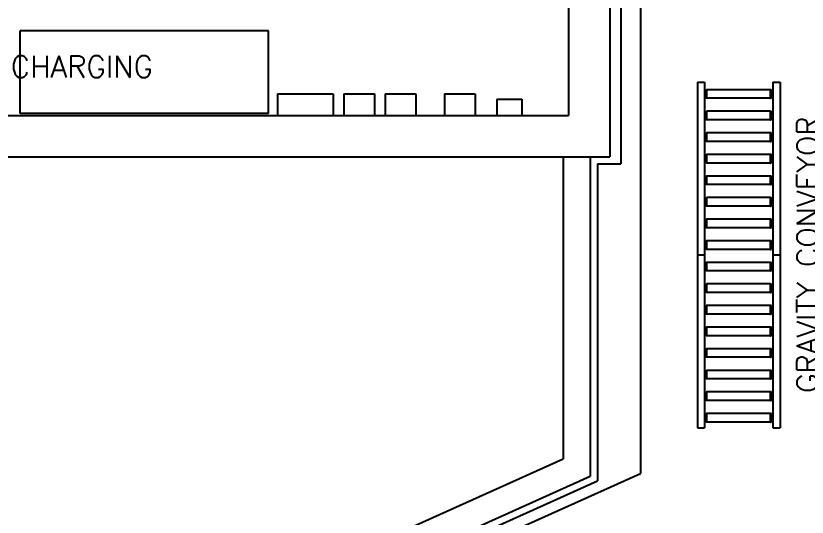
# Model space of a CAD drawing. Header units: inches. Extents: x -578 to 4567, y -980 to 6106.
# Drawn here: x 3127.3 to 3347.3, y 1325.8 to 1465.2 of the extents above; entities that cross this region are included whole.
import ezdxf
from ezdxf.enums import TextEntityAlignment as Align

# ---------------------------------------------------------------- set-up
doc = ezdxf.new("R2010")
doc.units = ezdxf.units.IN
doc.header["$LTSCALE"] = 25.4
doc.header["$MEASUREMENT"] = 0
doc.layers.add('A-COUNTER', color=4, linetype='CONTINUOUS')
doc.layers.add('A-DEMO', color=1, linetype='CONTINUOUS')
doc.styles.add('ROMANS', font='romans')

# ---------------------------------------------------------------- blocks, each defined once
blk = doc.blocks.new('4FT GRAVITY-flat-1')
at = {"layer": 'A-DEMO'}
for p, q in [((1094.64, 693.52), (1094.64, 645.52)), ((1094.64, 693.52), (1096.64, 693.52)), ((1096.64, 693.52), (1096.64, 645.52)), ((1115.64, 693.52), (1115.64, 645.52)), ((1115.64, 693.52), (1117.64, 693.52)), ((1117.64, 693.52), (1117.64, 645.52)), ((1097.05, 689.24), (1097.05, 691.3)), ((1097.07, 691.34), (1097.16, 691.43)), ((1097.3, 691.45), (1097.2, 691.45)), ((1114.99, 691.46), (1097.3, 691.46)), ((1097.3, 689.08), (1097.3, 691.46)), ((1114.99, 689.08), (1114.99, 691.46)), ((1114.99, 691.45), (1115.09, 691.45)), ((1115.22, 691.34), (1115.13, 691.43)), ((1115.24, 689.24), (1115.24, 691.3)), ((1096.64, 690.6), (1096.78, 690.6)), ((1096.64, 690.6), (1096.64, 689.94)), ((1096.78, 689.94), (1096.64, 689.94)), ((1096.78, 689.94), (1096.78, 690.6)), ((1096.78, 690.51), (1096.9, 690.51)), ((1096.78, 690.02), (1096.9, 690.02)), ((1097.05, 690.75), (1096.9, 690.75)), ((1096.9, 690.75), (1096.9, 689.78)), ((1097.05, 689.78), (1096.9, 689.78)), ((1097.07, 689.19), (1097.16, 689.11)), ((1097.3, 689.09), (1097.2, 689.09)), ((1114.99, 689.08), (1097.3, 689.08)), ((1114.99, 689.09), (1115.09, 689.09)), ((1115.22, 689.19), (1115.13, 689.11)), ((1115.24, 690.75), (1115.39, 690.75)), ((1115.24, 689.78), (1115.39, 689.78)), ((1115.39, 690.75), (1115.39, 689.78)), ((1115.51, 690.51), (1115.39, 690.51)), ((1115.51, 690.02), (1115.39, 690.02)), ((1115.64, 690.6), (1115.51, 690.6)), ((1115.51, 689.94), (1115.51, 690.6)), ((1115.51, 689.94), (1115.64, 689.94)), ((1115.64, 690.6), (1115.64, 689.94)), ((1096.64, 684.6), (1096.78, 684.6)), ((1096.64, 684.6), (1096.64, 683.94)), ((1096.78, 683.94), (1096.78, 684.6)), ((1096.78, 684.51), (1096.9, 684.51)), ((1097.05, 684.75), (1096.9, 684.75)), ((1096.9, 684.75), (1096.9, 683.78)), ((1097.05, 683.24), (1097.05, 685.3)), ((1097.07, 685.34), (1097.16, 685.43)), ((1097.3, 685.45), (1097.2, 685.45)), ((1114.99, 685.46), (1097.3, 685.46)), ((1097.3, 683.08), (1097.3, 685.46)), ((1114.99, 683.08), (1114.99, 685.46)), ((1114.99, 685.45), (1115.09, 685.45)), ((1115.22, 685.34), (1115.13, 685.43)), ((1115.24, 683.24), (1115.24, 685.3)), ((1115.24, 684.75), (1115.39, 684.75)), ((1115.39, 684.75), (1115.39, 683.78)), ((1115.51, 684.51), (1115.39, 684.51)), ((1115.64, 684.6), (1115.51, 684.6)), ((1115.51, 683.94), (1115.51, 684.6)), ((1115.64, 684.6), (1115.64, 683.94)), ((1096.78, 683.94), (1096.64, 683.94)), ((1096.78, 684.02), (1096.9, 684.02)), ((1097.05, 683.78), (1096.9, 683.78)), ((1097.07, 683.19), (1097.16, 683.11)), ((1097.3, 683.09), (1097.2, 683.09)), ((1114.99, 683.08), (1097.3, 683.08)), ((1114.99, 683.09), (1115.09, 683.09)), ((1115.22, 683.19), (1115.13, 683.11)), ((1115.24, 683.78), (1115.39, 683.78)), ((1115.51, 684.02), (1115.39, 684.02)), ((1115.51, 683.94), (1115.64, 683.94)), ((1096.64, 678.6), (1096.78, 678.6)), ((1096.64, 678.6), (1096.64, 677.94)), ((1096.78, 677.94), (1096.64, 677.94)), ((1096.78, 677.94), (1096.78, 678.6)), ((1096.78, 678.51), (1096.9, 678.51)), ((1096.78, 678.02), (1096.9, 678.02)), ((1096.9, 678.75), (1096.9, 677.78)), ((1097.05, 678.75), (1096.9, 678.75)), ((1097.05, 677.24), (1097.05, 679.3)), ((1097.07, 679.34), (1097.16, 679.43)), ((1097.3, 679.45), (1097.2, 679.45)), ((1114.99, 679.46), (1097.3, 679.46)), ((1097.3, 677.08), (1097.3, 679.46)), ((1114.99, 677.08), (1114.99, 679.46)), ((1114.99, 679.45), (1115.09, 679.45)), ((1115.22, 679.34), (1115.13, 679.43)), ((1115.24, 677.24), (1115.24, 679.3)), ((1115.24, 678.75), (1115.39, 678.75)), ((1115.39, 678.75), (1115.39, 677.78)), ((1115.51, 678.51), (1115.39, 678.51)), ((1115.51, 678.02), (1115.39, 678.02)), ((1115.64, 678.6), (1115.51, 678.6)), ((1115.51, 677.94), (1115.51, 678.6)), ((1115.51, 677.94), (1115.64, 677.94)), ((1115.64, 678.6), (1115.64, 677.94)), ((1097.05, 677.78), (1096.9, 677.78)), ((1097.07, 677.19), (1097.16, 677.11)), ((1097.3, 677.09), (1097.2, 677.09)), ((1114.99, 677.08), (1097.3, 677.08)), ((1114.99, 677.09), (1115.09, 677.09)), ((1115.22, 677.19), (1115.13, 677.11)), ((1115.24, 677.78), (1115.39, 677.78)), ((1096.64, 672.6), (1096.78, 672.6)), ((1096.64, 672.6), (1096.64, 671.94)), ((1096.78, 671.94), (1096.64, 671.94)), ((1096.78, 671.94), (1096.78, 672.6)), ((1096.78, 672.51), (1096.9, 672.51)), ((1096.78, 672.02), (1096.9, 672.02)), ((1096.9, 672.75), (1096.9, 671.78)), ((1097.05, 672.75), (1096.9, 672.75)), ((1097.05, 671.78), (1096.9, 671.78)), ((1097.05, 671.24), (1097.05, 673.3)), ((1097.07, 673.34), (1097.16, 673.43)), ((1097.3, 673.45), (1097.2, 673.45)), ((1114.99, 673.46), (1097.3, 673.46)), ((1097.3, 671.08), (1097.3, 673.46)), ((1114.99, 671.08), (1114.99, 673.46)), ((1114.99, 673.45), (1115.09, 673.45)), ((1115.22, 673.34), (1115.13, 673.43)), ((1115.24, 671.24), (1115.24, 673.3)), ((1115.24, 672.75), (1115.39, 672.75)), ((1115.24, 671.78), (1115.39, 671.78)), ((1115.39, 672.75), (1115.39, 671.78)), ((1115.51, 672.51), (1115.39, 672.51)), ((1115.51, 672.02), (1115.39, 672.02)), ((1115.64, 672.6), (1115.51, 672.6)), ((1115.51, 671.94), (1115.51, 672.6)), ((1115.51, 671.94), (1115.64, 671.94)), ((1115.64, 672.6), (1115.64, 671.94)), ((1097.07, 671.19), (1097.16, 671.11)), ((1097.3, 671.09), (1097.2, 671.09)), ((1114.99, 671.08), (1097.3, 671.08)), ((1114.99, 671.09), (1115.09, 671.09)), ((1115.22, 671.19), (1115.13, 671.11)), ((1097.05, 665.24), (1097.05, 667.3)), ((1097.07, 667.34), (1097.16, 667.43)), ((1097.3, 667.45), (1097.2, 667.45)), ((1114.99, 667.46), (1097.3, 667.46)), ((1097.3, 665.08), (1097.3, 667.46)), ((1114.99, 665.08), (1114.99, 667.46)), ((1114.99, 667.45), (1115.09, 667.45)), ((1115.22, 667.34), (1115.13, 667.43)), ((1115.24, 665.24), (1115.24, 667.3)), ((1096.64, 666.6), (1096.78, 666.6)), ((1096.64, 666.6), (1096.64, 665.94)), ((1096.78, 665.94), (1096.64, 665.94)), ((1096.78, 665.94), (1096.78, 666.6)), ((1096.78, 666.51), (1096.9, 666.51)), ((1096.78, 666.02), (1096.9, 666.02)), ((1097.05, 666.75), (1096.9, 666.75)), ((1096.9, 666.75), (1096.9, 665.78)), ((1097.05, 665.78), (1096.9, 665.78)), ((1097.07, 665.19), (1097.16, 665.11)), ((1097.3, 665.09), (1097.2, 665.09)), ((1114.99, 665.08), (1097.3, 665.08)), ((1114.99, 665.09), (1115.09, 665.09)), ((1115.22, 665.19), (1115.13, 665.11)), ((1115.24, 666.75), (1115.39, 666.75)), ((1115.24, 665.78), (1115.39, 665.78)), ((1115.39, 666.75), (1115.39, 665.78)), ((1115.51, 666.51), (1115.39, 666.51)), ((1115.51, 666.02), (1115.39, 666.02)), ((1115.64, 666.6), (1115.51, 666.6)), ((1115.51, 665.94), (1115.51, 666.6)), ((1115.51, 665.94), (1115.64, 665.94)), ((1115.64, 666.6), (1115.64, 665.94)), ((1096.64, 660.6), (1096.78, 660.6)), ((1096.64, 660.6), (1096.64, 659.94)), ((1096.78, 659.94), (1096.78, 660.6)), ((1096.78, 660.51), (1096.9, 660.51)), ((1097.05, 660.75), (1096.9, 660.75)), ((1096.9, 660.75), (1096.9, 659.78)), ((1097.05, 659.24), (1097.05, 661.3)), ((1097.07, 661.34), (1097.16, 661.43)), ((1097.3, 661.45), (1097.2, 661.45)), ((1114.99, 661.46), (1097.3, 661.46)), ((1097.3, 659.08), (1097.3, 661.46)), ((1114.99, 659.08), (1114.99, 661.46)), ((1114.99, 661.45), (1115.09, 661.45)), ((1115.22, 661.34), (1115.13, 661.43)), ((1115.24, 659.24), (1115.24, 661.3)), ((1115.24, 660.75), (1115.39, 660.75)), ((1115.39, 660.75), (1115.39, 659.78)), ((1115.51, 660.51), (1115.39, 660.51)), ((1115.64, 660.6), (1115.51, 660.6)), ((1115.51, 659.94), (1115.51, 660.6)), ((1115.64, 660.6), (1115.64, 659.94)), ((1096.78, 659.94), (1096.64, 659.94)), ((1096.78, 660.02), (1096.9, 660.02)), ((1097.05, 659.78), (1096.9, 659.78)), ((1097.07, 659.19), (1097.16, 659.11)), ((1097.3, 659.09), (1097.2, 659.09)), ((1114.99, 659.08), (1097.3, 659.08)), ((1114.99, 659.09), (1115.09, 659.09)), ((1115.22, 659.19), (1115.13, 659.11)), ((1115.24, 659.78), (1115.39, 659.78)), ((1115.51, 660.02), (1115.39, 660.02)), ((1115.51, 659.94), (1115.64, 659.94)), ((1096.64, 654.6), (1096.78, 654.6)), ((1096.64, 654.6), (1096.64, 653.94)), ((1096.78, 653.94), (1096.64, 653.94)), ((1096.78, 653.94), (1096.78, 654.6)), ((1096.78, 654.51), (1096.9, 654.51)), ((1096.78, 654.02), (1096.9, 654.02)), ((1097.05, 654.75), (1096.9, 654.75)), ((1096.9, 654.75), (1096.9, 653.78)), ((1097.05, 653.78), (1096.9, 653.78)), ((1097.05, 653.24), (1097.05, 655.3)), ((1097.07, 655.34), (1097.16, 655.43)), ((1097.3, 655.45), (1097.2, 655.45)), ((1114.99, 655.46), (1097.3, 655.46)), ((1097.3, 653.08), (1097.3, 655.46)), ((1114.99, 653.08), (1114.99, 655.46)), ((1114.99, 655.45), (1115.09, 655.45)), ((1115.22, 655.34), (1115.13, 655.43)), ((1115.24, 653.24), (1115.24, 655.3)), ((1115.24, 654.75), (1115.39, 654.75)), ((1115.24, 653.78), (1115.39, 653.78)), ((1115.39, 654.75), (1115.39, 653.78)), ((1115.51, 654.51), (1115.39, 654.51)), ((1115.51, 654.02), (1115.39, 654.02)), ((1115.64, 654.6), (1115.51, 654.6)), ((1115.51, 653.94), (1115.51, 654.6)), ((1115.51, 653.94), (1115.64, 653.94)), ((1115.64, 654.6), (1115.64, 653.94)), ((1097.07, 653.19), (1097.16, 653.11)), ((1097.3, 653.09), (1097.2, 653.09)), ((1114.99, 653.08), (1097.3, 653.08)), ((1114.99, 653.09), (1115.09, 653.09)), ((1115.22, 653.19), (1115.13, 653.11)), ((1097.05, 647.24), (1097.05, 649.3)), ((1097.07, 649.34), (1097.16, 649.43)), ((1097.3, 649.45), (1097.2, 649.45)), ((1114.99, 649.46), (1097.3, 649.46)), ((1097.3, 647.08), (1097.3, 649.46)), ((1114.99, 647.08), (1114.99, 649.46)), ((1114.99, 649.45), (1115.09, 649.45)), ((1115.22, 649.34), (1115.13, 649.43)), ((1115.24, 647.24), (1115.24, 649.3)), ((1096.64, 648.6), (1096.78, 648.6)), ((1096.64, 648.6), (1096.64, 647.94)), ((1096.78, 647.94), (1096.64, 647.94)), ((1096.78, 647.94), (1096.78, 648.6)), ((1096.78, 648.51), (1096.9, 648.51)), ((1096.78, 648.02), (1096.9, 648.02)), ((1097.05, 648.75), (1096.9, 648.75)), ((1096.9, 648.75), (1096.9, 647.78)), ((1097.05, 647.78), (1096.9, 647.78)), ((1097.07, 647.19), (1097.16, 647.11)), ((1097.3, 647.09), (1097.2, 647.09)), ((1114.99, 647.08), (1097.3, 647.08)), ((1114.99, 647.09), (1115.09, 647.09)), ((1115.22, 647.19), (1115.13, 647.11)), ((1115.24, 648.75), (1115.39, 648.75)), ((1115.24, 647.78), (1115.39, 647.78)), ((1115.39, 648.75), (1115.39, 647.78)), ((1115.51, 648.51), (1115.39, 648.51)), ((1115.51, 648.02), (1115.39, 648.02)), ((1115.64, 648.6), (1115.51, 648.6)), ((1115.51, 647.94), (1115.51, 648.6)), ((1115.51, 647.94), (1115.64, 647.94)), ((1115.64, 648.6), (1115.64, 647.94)), ((1094.64, 645.52), (1096.64, 645.52)), ((1115.64, 645.52), (1117.64, 645.52))]:
    blk.add_line(p, q, dxfattribs=at)
for centre, start, end in [((1097.11, 691.3), 135, 180), ((1097.2, 691.39), 90, 135), ((1115.09, 691.39), 45, 90), ((1115.17, 691.3), 0, 45), ((1097.11, 689.24), 180, 225), ((1097.2, 689.15), 225, 270), ((1115.09, 689.15), 270, 315), ((1115.17, 689.24), 315, 0), ((1097.11, 685.3), 135, 180), ((1097.2, 685.39), 90, 135), ((1115.09, 685.39), 45, 90), ((1115.17, 685.3), 0, 45), ((1097.11, 683.24), 180, 225), ((1097.2, 683.15), 225, 270), ((1115.09, 683.15), 270, 315), ((1115.17, 683.24), 315, 0), ((1097.11, 679.3), 135, 180), ((1097.2, 679.39), 90, 135), ((1115.09, 679.39), 45, 90), ((1115.17, 679.3), 0, 45), ((1097.11, 677.24), 180, 225), ((1097.2, 677.15), 225, 270), ((1115.09, 677.15), 270, 315), ((1115.17, 677.24), 315, 0), ((1097.11, 673.3), 135, 180), ((1097.2, 673.39), 90, 135), ((1115.09, 673.39), 45, 90), ((1115.17, 673.3), 0, 45), ((1097.11, 671.24), 180, 225), ((1097.2, 671.15), 225, 270), ((1115.09, 671.15), 270, 315), ((1115.17, 671.24), 315, 0), ((1097.11, 667.3), 135, 180), ((1097.2, 667.39), 90, 135), ((1115.09, 667.39), 45, 90), ((1115.17, 667.3), 0, 45), ((1097.11, 665.24), 180, 225), ((1097.2, 665.15), 225, 270), ((1115.09, 665.15), 270, 315), ((1115.17, 665.24), 315, 0), ((1097.11, 661.3), 135, 180), ((1097.2, 661.39), 90, 135), ((1115.09, 661.39), 45, 90), ((1115.17, 661.3), 0, 45), ((1097.11, 659.24), 180, 225), ((1097.2, 659.15), 225, 270), ((1115.09, 659.15), 270, 315), ((1115.17, 659.24), 315, 0), ((1097.11, 655.3), 135, 180), ((1097.2, 655.39), 90, 135), ((1115.09, 655.39), 45, 90), ((1115.17, 655.3), 0, 45), ((1097.11, 653.24), 180, 225), ((1097.2, 653.15), 225, 270), ((1115.09, 653.15), 270, 315), ((1115.17, 653.24), 315, 0), ((1097.11, 649.3), 135, 180), ((1097.2, 649.39), 90, 135), ((1115.09, 649.39), 45, 90), ((1115.17, 649.3), 0, 45), ((1097.11, 647.24), 180, 225), ((1097.2, 647.15), 225, 270), ((1115.09, 647.15), 270, 315), ((1115.17, 647.24), 315, 0)]:
    blk.add_arc(centre, 0.0625, start, end, dxfattribs=at)
blk = doc.blocks.new('4FT GRAVITY-flat-2')
at = {"layer": 'A-DEMO'}
for p, q in [((1094.64, 693.52), (1094.64, 645.52)), ((1094.64, 693.52), (1096.64, 693.52)), ((1096.64, 693.52), (1096.64, 645.52)), ((1115.64, 693.52), (1115.64, 645.52)), ((1115.64, 693.52), (1117.64, 693.52)), ((1117.64, 693.52), (1117.64, 645.52)), ((1097.05, 689.24), (1097.05, 691.3)), ((1097.07, 691.34), (1097.16, 691.43)), ((1097.3, 691.45), (1097.2, 691.45)), ((1114.99, 691.46), (1097.3, 691.46)), ((1097.3, 689.08), (1097.3, 691.46)), ((1114.99, 689.08), (1114.99, 691.46)), ((1114.99, 691.45), (1115.09, 691.45)), ((1115.22, 691.34), (1115.13, 691.43)), ((1115.24, 689.24), (1115.24, 691.3)), ((1096.64, 690.6), (1096.78, 690.6)), ((1096.64, 690.6), (1096.64, 689.94)), ((1096.78, 689.94), (1096.64, 689.94)), ((1096.78, 689.94), (1096.78, 690.6)), ((1096.78, 690.51), (1096.9, 690.51)), ((1096.78, 690.02), (1096.9, 690.02)), ((1097.05, 690.75), (1096.9, 690.75)), ((1096.9, 690.75), (1096.9, 689.78)), ((1097.05, 689.78), (1096.9, 689.78)), ((1097.07, 689.19), (1097.16, 689.11)), ((1097.3, 689.09), (1097.2, 689.09)), ((1114.99, 689.08), (1097.3, 689.08)), ((1114.99, 689.09), (1115.09, 689.09)), ((1115.22, 689.19), (1115.13, 689.11)), ((1115.24, 690.75), (1115.39, 690.75)), ((1115.24, 689.78), (1115.39, 689.78)), ((1115.39, 690.75), (1115.39, 689.78)), ((1115.51, 690.51), (1115.39, 690.51)), ((1115.51, 690.02), (1115.39, 690.02)), ((1115.64, 690.6), (1115.51, 690.6)), ((1115.51, 689.94), (1115.51, 690.6)), ((1115.51, 689.94), (1115.64, 689.94)), ((1115.64, 690.6), (1115.64, 689.94)), ((1096.64, 684.6), (1096.78, 684.6)), ((1096.64, 684.6), (1096.64, 683.94)), ((1096.78, 683.94), (1096.78, 684.6)), ((1096.78, 684.51), (1096.9, 684.51)), ((1097.05, 684.75), (1096.9, 684.75)), ((1096.9, 684.75), (1096.9, 683.78)), ((1097.05, 683.24), (1097.05, 685.3)), ((1097.07, 685.34), (1097.16, 685.43)), ((1097.3, 685.45), (1097.2, 685.45)), ((1114.99, 685.46), (1097.3, 685.46)), ((1097.3, 683.08), (1097.3, 685.46)), ((1114.99, 683.08), (1114.99, 685.46)), ((1114.99, 685.45), (1115.09, 685.45)), ((1115.22, 685.34), (1115.13, 685.43)), ((1115.24, 683.24), (1115.24, 685.3)), ((1115.24, 684.75), (1115.39, 684.75)), ((1115.39, 684.75), (1115.39, 683.78)), ((1115.51, 684.51), (1115.39, 684.51)), ((1115.64, 684.6), (1115.51, 684.6)), ((1115.51, 683.94), (1115.51, 684.6)), ((1115.64, 684.6), (1115.64, 683.94)), ((1096.78, 683.94), (1096.64, 683.94)), ((1096.78, 684.02), (1096.9, 684.02)), ((1097.05, 683.78), (1096.9, 683.78)), ((1097.07, 683.19), (1097.16, 683.11)), ((1097.3, 683.09), (1097.2, 683.09)), ((1114.99, 683.08), (1097.3, 683.08)), ((1114.99, 683.09), (1115.09, 683.09)), ((1115.22, 683.19), (1115.13, 683.11)), ((1115.24, 683.78), (1115.39, 683.78)), ((1115.51, 684.02), (1115.39, 684.02)), ((1115.51, 683.94), (1115.64, 683.94)), ((1096.64, 678.6), (1096.78, 678.6)), ((1096.64, 678.6), (1096.64, 677.94)), ((1096.78, 677.94), (1096.64, 677.94)), ((1096.78, 677.94), (1096.78, 678.6)), ((1096.78, 678.51), (1096.9, 678.51)), ((1096.78, 678.02), (1096.9, 678.02)), ((1096.9, 678.75), (1096.9, 677.78)), ((1097.05, 678.75), (1096.9, 678.75)), ((1097.05, 677.24), (1097.05, 679.3)), ((1097.07, 679.34), (1097.16, 679.43)), ((1097.3, 679.45), (1097.2, 679.45)), ((1114.99, 679.46), (1097.3, 679.46)), ((1097.3, 677.08), (1097.3, 679.46)), ((1114.99, 677.08), (1114.99, 679.46)), ((1114.99, 679.45), (1115.09, 679.45)), ((1115.22, 679.34), (1115.13, 679.43)), ((1115.24, 677.24), (1115.24, 679.3)), ((1115.24, 678.75), (1115.39, 678.75)), ((1115.39, 678.75), (1115.39, 677.78)), ((1115.51, 678.51), (1115.39, 678.51)), ((1115.51, 678.02), (1115.39, 678.02)), ((1115.64, 678.6), (1115.51, 678.6)), ((1115.51, 677.94), (1115.51, 678.6)), ((1115.51, 677.94), (1115.64, 677.94)), ((1115.64, 678.6), (1115.64, 677.94)), ((1097.05, 677.78), (1096.9, 677.78)), ((1097.07, 677.19), (1097.16, 677.11)), ((1097.3, 677.09), (1097.2, 677.09)), ((1114.99, 677.08), (1097.3, 677.08)), ((1114.99, 677.09), (1115.09, 677.09)), ((1115.22, 677.19), (1115.13, 677.11)), ((1115.24, 677.78), (1115.39, 677.78)), ((1096.64, 672.6), (1096.78, 672.6)), ((1096.64, 672.6), (1096.64, 671.94)), ((1096.78, 671.94), (1096.64, 671.94)), ((1096.78, 671.94), (1096.78, 672.6)), ((1096.78, 672.51), (1096.9, 672.51)), ((1096.78, 672.02), (1096.9, 672.02)), ((1096.9, 672.75), (1096.9, 671.78)), ((1097.05, 672.75), (1096.9, 672.75)), ((1097.05, 671.78), (1096.9, 671.78)), ((1097.05, 671.24), (1097.05, 673.3)), ((1097.07, 673.34), (1097.16, 673.43)), ((1097.3, 673.45), (1097.2, 673.45)), ((1114.99, 673.46), (1097.3, 673.46)), ((1097.3, 671.08), (1097.3, 673.46)), ((1114.99, 671.08), (1114.99, 673.46)), ((1114.99, 673.45), (1115.09, 673.45)), ((1115.22, 673.34), (1115.13, 673.43)), ((1115.24, 671.24), (1115.24, 673.3)), ((1115.24, 672.75), (1115.39, 672.75)), ((1115.24, 671.78), (1115.39, 671.78)), ((1115.39, 672.75), (1115.39, 671.78)), ((1115.51, 672.51), (1115.39, 672.51)), ((1115.51, 672.02), (1115.39, 672.02)), ((1115.64, 672.6), (1115.51, 672.6)), ((1115.51, 671.94), (1115.51, 672.6)), ((1115.51, 671.94), (1115.64, 671.94)), ((1115.64, 672.6), (1115.64, 671.94)), ((1097.07, 671.19), (1097.16, 671.11)), ((1097.3, 671.09), (1097.2, 671.09)), ((1114.99, 671.08), (1097.3, 671.08)), ((1114.99, 671.09), (1115.09, 671.09)), ((1115.22, 671.19), (1115.13, 671.11)), ((1097.05, 665.24), (1097.05, 667.3)), ((1097.07, 667.34), (1097.16, 667.43)), ((1097.3, 667.45), (1097.2, 667.45)), ((1114.99, 667.46), (1097.3, 667.46)), ((1097.3, 665.08), (1097.3, 667.46)), ((1114.99, 665.08), (1114.99, 667.46)), ((1114.99, 667.45), (1115.09, 667.45)), ((1115.22, 667.34), (1115.13, 667.43)), ((1115.24, 665.24), (1115.24, 667.3)), ((1096.64, 666.6), (1096.78, 666.6)), ((1096.64, 666.6), (1096.64, 665.94)), ((1096.78, 665.94), (1096.64, 665.94)), ((1096.78, 665.94), (1096.78, 666.6)), ((1096.78, 666.51), (1096.9, 666.51)), ((1096.78, 666.02), (1096.9, 666.02)), ((1097.05, 666.75), (1096.9, 666.75)), ((1096.9, 666.75), (1096.9, 665.78)), ((1097.05, 665.78), (1096.9, 665.78)), ((1097.07, 665.19), (1097.16, 665.11)), ((1097.3, 665.09), (1097.2, 665.09)), ((1114.99, 665.08), (1097.3, 665.08)), ((1114.99, 665.09), (1115.09, 665.09)), ((1115.22, 665.19), (1115.13, 665.11)), ((1115.24, 666.75), (1115.39, 666.75)), ((1115.24, 665.78), (1115.39, 665.78)), ((1115.39, 666.75), (1115.39, 665.78)), ((1115.51, 666.51), (1115.39, 666.51)), ((1115.51, 666.02), (1115.39, 666.02)), ((1115.64, 666.6), (1115.51, 666.6)), ((1115.51, 665.94), (1115.51, 666.6)), ((1115.51, 665.94), (1115.64, 665.94)), ((1115.64, 666.6), (1115.64, 665.94)), ((1096.64, 660.6), (1096.78, 660.6)), ((1096.64, 660.6), (1096.64, 659.94)), ((1096.78, 659.94), (1096.78, 660.6)), ((1096.78, 660.51), (1096.9, 660.51)), ((1097.05, 660.75), (1096.9, 660.75)), ((1096.9, 660.75), (1096.9, 659.78)), ((1097.05, 659.24), (1097.05, 661.3)), ((1097.07, 661.34), (1097.16, 661.43)), ((1097.3, 661.45), (1097.2, 661.45)), ((1114.99, 661.46), (1097.3, 661.46)), ((1097.3, 659.08), (1097.3, 661.46)), ((1114.99, 659.08), (1114.99, 661.46)), ((1114.99, 661.45), (1115.09, 661.45)), ((1115.22, 661.34), (1115.13, 661.43)), ((1115.24, 659.24), (1115.24, 661.3)), ((1115.24, 660.75), (1115.39, 660.75)), ((1115.39, 660.75), (1115.39, 659.78)), ((1115.51, 660.51), (1115.39, 660.51)), ((1115.64, 660.6), (1115.51, 660.6)), ((1115.51, 659.94), (1115.51, 660.6)), ((1115.64, 660.6), (1115.64, 659.94)), ((1096.78, 659.94), (1096.64, 659.94)), ((1096.78, 660.02), (1096.9, 660.02)), ((1097.05, 659.78), (1096.9, 659.78)), ((1097.07, 659.19), (1097.16, 659.11)), ((1097.3, 659.09), (1097.2, 659.09)), ((1114.99, 659.08), (1097.3, 659.08)), ((1114.99, 659.09), (1115.09, 659.09)), ((1115.22, 659.19), (1115.13, 659.11)), ((1115.24, 659.78), (1115.39, 659.78)), ((1115.51, 660.02), (1115.39, 660.02)), ((1115.51, 659.94), (1115.64, 659.94)), ((1096.64, 654.6), (1096.78, 654.6)), ((1096.64, 654.6), (1096.64, 653.94)), ((1096.78, 653.94), (1096.64, 653.94)), ((1096.78, 653.94), (1096.78, 654.6)), ((1096.78, 654.51), (1096.9, 654.51)), ((1096.78, 654.02), (1096.9, 654.02)), ((1097.05, 654.75), (1096.9, 654.75)), ((1096.9, 654.75), (1096.9, 653.78)), ((1097.05, 653.78), (1096.9, 653.78)), ((1097.05, 653.24), (1097.05, 655.3)), ((1097.07, 655.34), (1097.16, 655.43)), ((1097.3, 655.45), (1097.2, 655.45)), ((1114.99, 655.46), (1097.3, 655.46)), ((1097.3, 653.08), (1097.3, 655.46)), ((1114.99, 653.08), (1114.99, 655.46)), ((1114.99, 655.45), (1115.09, 655.45)), ((1115.22, 655.34), (1115.13, 655.43)), ((1115.24, 653.24), (1115.24, 655.3)), ((1115.24, 654.75), (1115.39, 654.75)), ((1115.24, 653.78), (1115.39, 653.78)), ((1115.39, 654.75), (1115.39, 653.78)), ((1115.51, 654.51), (1115.39, 654.51)), ((1115.51, 654.02), (1115.39, 654.02)), ((1115.64, 654.6), (1115.51, 654.6)), ((1115.51, 653.94), (1115.51, 654.6)), ((1115.51, 653.94), (1115.64, 653.94)), ((1115.64, 654.6), (1115.64, 653.94)), ((1097.07, 653.19), (1097.16, 653.11)), ((1097.3, 653.09), (1097.2, 653.09)), ((1114.99, 653.08), (1097.3, 653.08)), ((1114.99, 653.09), (1115.09, 653.09)), ((1115.22, 653.19), (1115.13, 653.11)), ((1097.05, 647.24), (1097.05, 649.3)), ((1097.07, 649.34), (1097.16, 649.43)), ((1097.3, 649.45), (1097.2, 649.45)), ((1114.99, 649.46), (1097.3, 649.46)), ((1097.3, 647.08), (1097.3, 649.46)), ((1114.99, 647.08), (1114.99, 649.46)), ((1114.99, 649.45), (1115.09, 649.45)), ((1115.22, 649.34), (1115.13, 649.43)), ((1115.24, 647.24), (1115.24, 649.3)), ((1096.64, 648.6), (1096.78, 648.6)), ((1096.64, 648.6), (1096.64, 647.94)), ((1096.78, 647.94), (1096.64, 647.94)), ((1096.78, 647.94), (1096.78, 648.6)), ((1096.78, 648.51), (1096.9, 648.51)), ((1096.78, 648.02), (1096.9, 648.02)), ((1097.05, 648.75), (1096.9, 648.75)), ((1096.9, 648.75), (1096.9, 647.78)), ((1097.05, 647.78), (1096.9, 647.78)), ((1097.07, 647.19), (1097.16, 647.11)), ((1097.3, 647.09), (1097.2, 647.09)), ((1114.99, 647.08), (1097.3, 647.08)), ((1114.99, 647.09), (1115.09, 647.09)), ((1115.22, 647.19), (1115.13, 647.11)), ((1115.24, 648.75), (1115.39, 648.75)), ((1115.24, 647.78), (1115.39, 647.78)), ((1115.39, 648.75), (1115.39, 647.78)), ((1115.51, 648.51), (1115.39, 648.51)), ((1115.51, 648.02), (1115.39, 648.02)), ((1115.64, 648.6), (1115.51, 648.6)), ((1115.51, 647.94), (1115.51, 648.6)), ((1115.51, 647.94), (1115.64, 647.94)), ((1115.64, 648.6), (1115.64, 647.94)), ((1094.64, 645.52), (1096.64, 645.52)), ((1115.64, 645.52), (1117.64, 645.52))]:
    blk.add_line(p, q, dxfattribs=at)
for centre, start, end in [((1097.11, 691.3), 135, 180), ((1097.2, 691.39), 90, 135), ((1115.09, 691.39), 45, 90), ((1115.17, 691.3), 0, 45), ((1097.11, 689.24), 180, 225), ((1097.2, 689.15), 225, 270), ((1115.09, 689.15), 270, 315), ((1115.17, 689.24), 315, 0), ((1097.11, 685.3), 135, 180), ((1097.2, 685.39), 90, 135), ((1115.09, 685.39), 45, 90), ((1115.17, 685.3), 0, 45), ((1097.11, 683.24), 180, 225), ((1097.2, 683.15), 225, 270), ((1115.09, 683.15), 270, 315), ((1115.17, 683.24), 315, 0), ((1097.11, 679.3), 135, 180), ((1097.2, 679.39), 90, 135), ((1115.09, 679.39), 45, 90), ((1115.17, 679.3), 0, 45), ((1097.11, 677.24), 180, 225), ((1097.2, 677.15), 225, 270), ((1115.09, 677.15), 270, 315), ((1115.17, 677.24), 315, 0), ((1097.11, 673.3), 135, 180), ((1097.2, 673.39), 90, 135), ((1115.09, 673.39), 45, 90), ((1115.17, 673.3), 0, 45), ((1097.11, 671.24), 180, 225), ((1097.2, 671.15), 225, 270), ((1115.09, 671.15), 270, 315), ((1115.17, 671.24), 315, 0), ((1097.11, 667.3), 135, 180), ((1097.2, 667.39), 90, 135), ((1115.09, 667.39), 45, 90), ((1115.17, 667.3), 0, 45), ((1097.11, 665.24), 180, 225), ((1097.2, 665.15), 225, 270), ((1115.09, 665.15), 270, 315), ((1115.17, 665.24), 315, 0), ((1097.11, 661.3), 135, 180), ((1097.2, 661.39), 90, 135), ((1115.09, 661.39), 45, 90), ((1115.17, 661.3), 0, 45), ((1097.11, 659.24), 180, 225), ((1097.2, 659.15), 225, 270), ((1115.09, 659.15), 270, 315), ((1115.17, 659.24), 315, 0), ((1097.11, 655.3), 135, 180), ((1097.2, 655.39), 90, 135), ((1115.09, 655.39), 45, 90), ((1115.17, 655.3), 0, 45), ((1097.11, 653.24), 180, 225), ((1097.2, 653.15), 225, 270), ((1115.09, 653.15), 270, 315), ((1115.17, 653.24), 315, 0), ((1097.11, 649.3), 135, 180), ((1097.2, 649.39), 90, 135), ((1115.09, 649.39), 45, 90), ((1115.17, 649.3), 0, 45), ((1097.11, 647.24), 180, 225), ((1097.2, 647.15), 225, 270), ((1115.09, 647.15), 270, 315), ((1115.17, 647.24), 315, 0)]:
    blk.add_arc(centre, 0.0625, start, end, dxfattribs=at)

msp = doc.modelspace()

# ---------------------------------------------------------------- linework, layer by layer
at = {"layer": 'A-DEMO'}
for p, q in [((3281, 1642), (3281, 1437.5)), ((3292.5, 1642), (3292.5, 1426)), ((3295.5, 1640), (3295.5, 1424)), ((3301, 1640), (3301, 1337.97065)), ((3128.5, 1438), (3128.5, 1461)), ((3197.5, 1461), (3128.5, 1461)), ((3197.5, 1438), (3197.5, 1461)), ((3200, 1443.5), (3200, 1437.5)), ((3200, 1443.5), (3215.5, 1443.5)), ((3215.5, 1443.5), (3215.5, 1437.5)), ((3218.5, 1443.5), (3218.5, 1437.5)), ((3218.5, 1443.5), (3227, 1443.5)), ((3227, 1443.5), (3227, 1437.5)), ((3230, 1443.5), (3230, 1437.5)), ((3230, 1443.5), (3238.5, 1443.5)), ((3238.5, 1443.5), (3238.5, 1437.5)), ((3246.5, 1443.5), (3246.5, 1437.5)), ((3246.5, 1443.5), (3255, 1443.5)), ((3255, 1443.5), (3255, 1437.5)), ((3261, 1442), (3261, 1437.5)), ((3261, 1442), (3268, 1442)), ((3268, 1442), (3268, 1437.5)), ((2972.39791, 1437.5), (3281, 1437.5)), ((3197.5, 1438), (3128.5, 1438)), ((2972.39791, 1426), (3292.5, 1426)), ((3279.5, 1426), (3279.5, 1342.031921)), ((3287, 1426), (3287, 1337.174384)), ((3289, 1424), (3289, 1335.879049)), ((3289, 1424), (3295.5, 1424)), ((3002.173624, 1217.714416), (3279.5, 1342.031921)), ((3005.24091, 1210.870325), (3287, 1337.174384)), ((3007.286006, 1206.307699), (3301, 1337.97065)), ((3006.058853, 1209.045234), (3289, 1335.879049))]:
    msp.add_line(p, q, dxfattribs=at)

# ---------------------------------------------------------------- block references
at = {"layer": 'A-COUNTER'}
for name, p in [('4FT GRAVITY-flat-1', (2222.165153, 753.170616)), ('4FT GRAVITY-flat-2', (2222.165153, 705.170616))]:
    msp.add_blockref(name, p, dxfattribs=at)

# ---------------------------------------------------------------- texts
at = {"layer": 'A-DEMO', "style": 'ROMANS'}
msp.add_text('BATTERY CHARGING', height=6, dxfattribs=at).set_placement((3126.966223, 1451.04728), align=Align.MIDDLE)
msp.add_text('GRAVITY CONVEYOR', height=6, rotation=90, dxfattribs=at).set_placement((3350.442169, 1398.813493), align=Align.CENTER)

doc.saveas('drawing.dxf')
